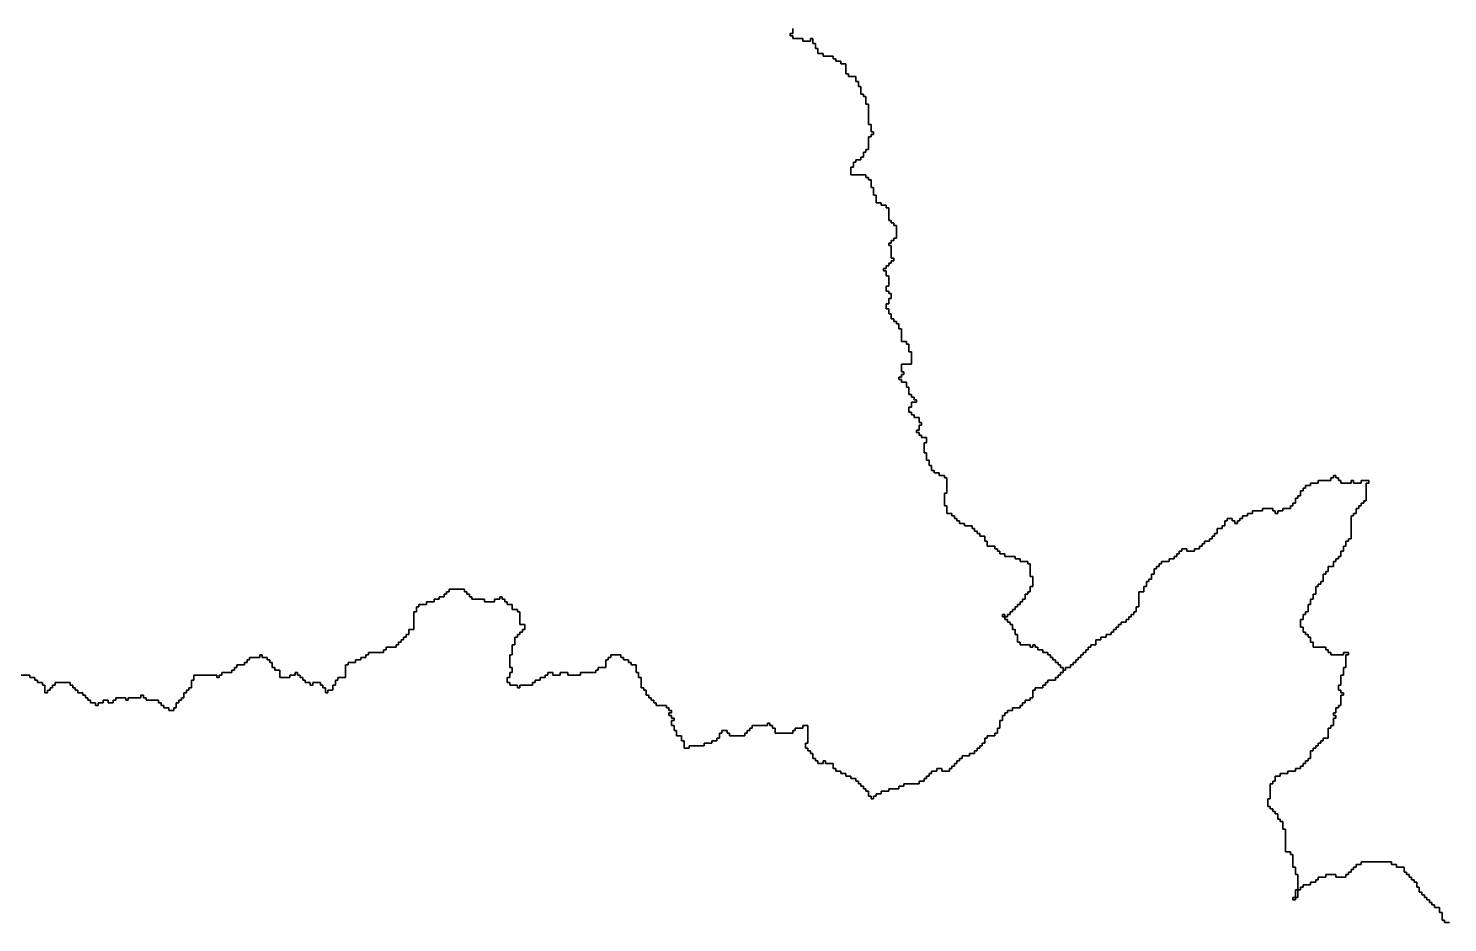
# Model space of a CAD drawing. Header units: inches. Extents: x -98695 to 376223, y 1122520 to 1501782.
# Drawn here: x 32202 to 49531, y 1291314 to 1302233 of the extents above; entities that cross this region are included whole.
import ezdxf

# ---------------------------------------------------------------- set-up
doc = ezdxf.new("R2010")
doc.units = ezdxf.units.IN
doc.header["$MEASUREMENT"] = 0
doc.layers.add('subs1', color=7, linetype='Continuous', true_color=0xc8dcf7)

msp = doc.modelspace()

# ---------------------------------------------------------------- linework, layer by layer
at = {"layer": 'subs1'}
for points in [[(41535, 1302233, 0), (41535, 1302172, 0), (41504, 1302172, 0), (41504, 1302141, 0), (41535, 1302141, 0), (41535, 1302110, 0), (41658, 1302110, 0), (41658, 1302079, 0), (41751, 1302079, 0), (41751, 1302110, 0), (41782, 1302110, 0), (41782, 1302048, 0), (41813, 1302048, 0), (41813, 1301987, 0), (41843, 1301987, 0), (41843, 1301925, 0), (41905, 1301925, 0), (41905, 1301894, 0), (42028, 1301894, 0), (42028, 1301863, 0), (42059, 1301863, 0), (42059, 1301832, 0), (42121, 1301832, 0), (42121, 1301801, 0), (42183, 1301801, 0), (42183, 1301678, 0), (42214, 1301678, 0), (42214, 1301647, 0), (42306, 1301647, 0), (42306, 1301586, 0), (42337, 1301586, 0), (42337, 1301524, 0), (42368, 1301524, 0), (42368, 1301431, 0), (42399, 1301431, 0), (42399, 1301400, 0), (42429, 1301400, 0), (42429, 1301308, 0), (42460, 1301308, 0), (42460, 1301061, 0), (42491, 1301061, 0), (42491, 1300969, 0), (42522, 1300969, 0), (42522, 1300938, 0), (42491, 1300938, 0), (42491, 1300907, 0), (42460, 1300907, 0), (42460, 1300753, 0), (42429, 1300753, 0), (42429, 1300722, 0), (42399, 1300722, 0), (42399, 1300660, 0), (42368, 1300660, 0), (42368, 1300629, 0), (42306, 1300629, 0), (42306, 1300598, 0), (42275, 1300598, 0), (42275, 1300537, 0), (42244, 1300537, 0), (42244, 1300444, 0), (42429, 1300444, 0), (42429, 1300413, 0), (42460, 1300413, 0), (42460, 1300383, 0), (42491, 1300383, 0), (42491, 1300290, 0), (42522, 1300290, 0), (42522, 1300197, 0), (42553, 1300197, 0), (42553, 1300105, 0), (42615, 1300105, 0), (42615, 1300074, 0), (42676, 1300074, 0), (42676, 1300043, 0), (42707, 1300043, 0), (42707, 1299889, 0), (42738, 1299889, 0), (42738, 1299858, 0), (42769, 1299858, 0), (42769, 1299827, 0), (42800, 1299827, 0), (42800, 1299673, 0), (42769, 1299673, 0), (42769, 1299642, 0), (42738, 1299642, 0), (42738, 1299611, 0), (42707, 1299611, 0), (42707, 1299581, 0), (42738, 1299581, 0), (42738, 1299426, 0), (42769, 1299426, 0), (42769, 1299395, 0), (42738, 1299395, 0), (42738, 1299365, 0), (42707, 1299365, 0), (42707, 1299334, 0), (42676, 1299334, 0), (42676, 1299303, 0), (42645, 1299303, 0), (42645, 1299272, 0), (42676, 1299272, 0), (42676, 1299210, 0), (42707, 1299210, 0), (42707, 1299087, 0), (42676, 1299087, 0), (42676, 1299025, 0), (42707, 1299025, 0), (42707, 1298994, 0), (42738, 1298994, 0), (42738, 1298933, 0), (42707, 1298933, 0), (42707, 1298871, 0), (42676, 1298871, 0), (42676, 1298809, 0), (42707, 1298809, 0), (42707, 1298748, 0), (42738, 1298748, 0), (42738, 1298686, 0), (42769, 1298686, 0), (42769, 1298655, 0), (42800, 1298655, 0), (42800, 1298624, 0), (42830, 1298624, 0), (42830, 1298563, 0), (42861, 1298563, 0), (42861, 1298408, 0), (42923, 1298408, 0), (42923, 1298377, 0), (42954, 1298377, 0), (42954, 1298285, 0), (42985, 1298285, 0), (42985, 1298131, 0), (42861, 1298131, 0), (42861, 1298038, 0), (42892, 1298038, 0), (42892, 1298007, 0), (42861, 1298007, 0), (42861, 1297976, 0), (42830, 1297976, 0), (42830, 1297946, 0), (42861, 1297946, 0), (42861, 1297915, 0), (42923, 1297915, 0), (42923, 1297853, 0), (42954, 1297853, 0), (42954, 1297761, 0), (42985, 1297761, 0), (42985, 1297730, 0), (43016, 1297730, 0), (43016, 1297699, 0), (43046, 1297699, 0), (43046, 1297668, 0), (42985, 1297668, 0), (42985, 1297606, 0), (42954, 1297606, 0), (42954, 1297545, 0), (42985, 1297545, 0), (42985, 1297514, 0), (43016, 1297514, 0), (43016, 1297483, 0), (43077, 1297483, 0), (43077, 1297421, 0), (43108, 1297421, 0), (43108, 1297390, 0), (43077, 1297390, 0), (43077, 1297329, 0), (43046, 1297329, 0), (43046, 1297298, 0), (43077, 1297298, 0), (43077, 1297267, 0), (43108, 1297267, 0), (43108, 1297236, 0), (43170, 1297236, 0), (43170, 1297174, 0), (43139, 1297174, 0), (43139, 1297051, 0), (43170, 1297051, 0), (43170, 1296959, 0), (43201, 1296959, 0), (43201, 1296897, 0), (43231, 1296897, 0), (43231, 1296835, 0), (43262, 1296835, 0), (43262, 1296804, 0), (43324, 1296804, 0), (43324, 1296773, 0), (43386, 1296773, 0), (43386, 1296743, 0), (43417, 1296743, 0), (43417, 1296558, 0), (43386, 1296558, 0), (43386, 1296403, 0), (43417, 1296403, 0), (43417, 1296311, 0), (43478, 1296311, 0), (43478, 1296280, 0), (43509, 1296280, 0), (43509, 1296249, 0), (43540, 1296249, 0), (43540, 1296218, 0), (43571, 1296218, 0), (43571, 1296187, 0), (43632, 1296187, 0), (43632, 1296157, 0), (43725, 1296157, 0), (43725, 1296126, 0), (43756, 1296126, 0), (43756, 1296095, 0), (43787, 1296095, 0), (43787, 1296064, 0), (43818, 1296064, 0), (43818, 1296033, 0), (43879, 1296033, 0), (43879, 1295971, 0), (43910, 1295971, 0), (43910, 1295910, 0), (44003, 1295910, 0), (44003, 1295879, 0), (44033, 1295879, 0), (44033, 1295848, 0), (44064, 1295848, 0), (44064, 1295817, 0), (44126, 1295817, 0), (44126, 1295786, 0), (44249, 1295786, 0), (44249, 1295755, 0), (44311, 1295755, 0), (44311, 1295725, 0), (44404, 1295725, 0), (44404, 1295694, 0), (44434, 1295694, 0), (44434, 1295540, 0), (44465, 1295540, 0), (44465, 1295416, 0), (44434, 1295416, 0), (44434, 1295354, 0), (44404, 1295354, 0), (44404, 1295324, 0), (44373, 1295324, 0), (44373, 1295262, 0), (44342, 1295262, 0), (44342, 1295231, 0), (44311, 1295231, 0), (44311, 1295200, 0), (44280, 1295200, 0), (44280, 1295169, 0), (44249, 1295169, 0), (44249, 1295139, 0), (44219, 1295139, 0), (44219, 1295108, 0), (44188, 1295108, 0), (44188, 1295077, 0), (44157, 1295077, 0), (44157, 1295046, 0), (44126, 1295046, 0), (44126, 1295077, 0), (44095, 1295077, 0), (44095, 1295046, 0), (44126, 1295046, 0), (44126, 1295015, 0), (44157, 1295015, 0), (44157, 1294984, 0), (44188, 1294984, 0), (44188, 1294953, 0), (44219, 1294953, 0), (44219, 1294892, 0), (44249, 1294892, 0), (44249, 1294830, 0), (44280, 1294830, 0), (44280, 1294738, 0), (44311, 1294738, 0), (44311, 1294707, 0), (44434, 1294707, 0), (44434, 1294676, 0), (44465, 1294676, 0), (44465, 1294707, 0), (44496, 1294707, 0), (44496, 1294676, 0), (44527, 1294676, 0), (44527, 1294645, 0), (44589, 1294645, 0), (44589, 1294614, 0), (44650, 1294614, 0), (44650, 1294583, 0), (44681, 1294583, 0), (44681, 1294552, 0), (44712, 1294552, 0), (44712, 1294522, 0), (44743, 1294522, 0), (44743, 1294491, 0), (44774, 1294491, 0), (44774, 1294460, 0), (44805, 1294460, 0), (44805, 1294429, 0), (44836, 1294429, 0), (44836, 1294398, 0), (44836, 1294367, 0), (44805, 1294367, 0), (44805, 1294337, 0), (44774, 1294337, 0), (44774, 1294306, 0), (44743, 1294306, 0), (44743, 1294275, 0), (44650, 1294275, 0), (44650, 1294244, 0), (44620, 1294244, 0), (44620, 1294213, 0), (44589, 1294213, 0), (44589, 1294182, 0), (44496, 1294182, 0), (44496, 1294151, 0), (44465, 1294151, 0), (44465, 1294059, 0), (44434, 1294059, 0), (44434, 1294028, 0), (44373, 1294028, 0), (44373, 1293997, 0), (44342, 1293997, 0), (44342, 1293966, 0), (44311, 1293966, 0), (44311, 1293936, 0), (44219, 1293936, 0), (44219, 1293905, 0), (44157, 1293905, 0), (44157, 1293874, 0), (44126, 1293874, 0), (44126, 1293843, 0), (44095, 1293843, 0), (44095, 1293781, 0), (44064, 1293781, 0), (44064, 1293689, 0), (44033, 1293689, 0), (44033, 1293627, 0), (44003, 1293627, 0), (44003, 1293596, 0), (43910, 1293596, 0), (43910, 1293565, 0), (43879, 1293565, 0), (43879, 1293504, 0), (43848, 1293504, 0), (43848, 1293473, 0), (43818, 1293473, 0), (43818, 1293442, 0), (43787, 1293442, 0), (43787, 1293411, 0), (43756, 1293411, 0), (43756, 1293380, 0), (43694, 1293380, 0), (43694, 1293349, 0), (43602, 1293349, 0), (43602, 1293319, 0), (43571, 1293319, 0), (43571, 1293288, 0), (43540, 1293288, 0), (43540, 1293257, 0), (43509, 1293257, 0), (43509, 1293226, 0), (43478, 1293226, 0), (43478, 1293195, 0), (43447, 1293195, 0), (43447, 1293164, 0), (43355, 1293164, 0), (43355, 1293195, 0), (43293, 1293195, 0), (43293, 1293164, 0), (43231, 1293164, 0), (43231, 1293134, 0), (43201, 1293134, 0), (43201, 1293103, 0), (43170, 1293103, 0), (43170, 1293072, 0), (43139, 1293072, 0), (43139, 1293041, 0), (43077, 1293041, 0), (43077, 1293010, 0), (42892, 1293010, 0), (42892, 1292979, 0), (42830, 1292979, 0), (42830, 1292948, 0), (42707, 1292948, 0), (42707, 1292918, 0), (42615, 1292918, 0), (42615, 1292887, 0), (42553, 1292887, 0), (42553, 1292856, 0), (42522, 1292856, 0), (42522, 1292825, 0), (42491, 1292825, 0), (42491, 1292856, 0), (42460, 1292856, 0), (42460, 1292918, 0), (42429, 1292918, 0), (42429, 1292948, 0), (42399, 1292948, 0), (42399, 1292979, 0), (42368, 1292979, 0), (42368, 1293010, 0), (42337, 1293010, 0), (42337, 1293041, 0), (42306, 1293041, 0), (42306, 1293072, 0), (42244, 1293072, 0), (42244, 1293103, 0), (42183, 1293103, 0), (42183, 1293134, 0), (42121, 1293134, 0), (42121, 1293164, 0), (42059, 1293164, 0), (42059, 1293195, 0), (42028, 1293195, 0), (42028, 1293257, 0), (41936, 1293257, 0), (41936, 1293288, 0), (41905, 1293288, 0), (41905, 1293257, 0), (41843, 1293257, 0), (41843, 1293288, 0), (41813, 1293288, 0), (41813, 1293319, 0), (41782, 1293319, 0), (41782, 1293380, 0), (41751, 1293380, 0), (41751, 1293411, 0), (41720, 1293411, 0), (41720, 1293442, 0), (41689, 1293442, 0), (41689, 1293504, 0), (41720, 1293504, 0), (41720, 1293720, 0), (41658, 1293720, 0), (41658, 1293689, 0), (41566, 1293689, 0), (41566, 1293658, 0), (41535, 1293658, 0), (41535, 1293627, 0), (41319, 1293627, 0), (41319, 1293689, 0), (41288, 1293689, 0), (41288, 1293720, 0), (41257, 1293720, 0), (41257, 1293750, 0), (41226, 1293750, 0), (41226, 1293720, 0), (41041, 1293720, 0), (41041, 1293689, 0), (41011, 1293689, 0), (41011, 1293658, 0), (40980, 1293658, 0), (40980, 1293627, 0), (40949, 1293627, 0), (40949, 1293596, 0), (40764, 1293596, 0), (40764, 1293627, 0), (40733, 1293627, 0), (40733, 1293658, 0), (40671, 1293658, 0), (40671, 1293627, 0), (40640, 1293627, 0), (40640, 1293565, 0), (40609, 1293565, 0), (40609, 1293535, 0), (40548, 1293535, 0), (40548, 1293504, 0), (40455, 1293504, 0), (40455, 1293473, 0), (40270, 1293473, 0), (40270, 1293442, 0), (40208, 1293442, 0), (40208, 1293535, 0), (40178, 1293535, 0), (40178, 1293596, 0), (40116, 1293596, 0), (40116, 1293658, 0), (40085, 1293658, 0), (40085, 1293720, 0), (40054, 1293720, 0), (40054, 1293781, 0), (40085, 1293781, 0), (40085, 1293812, 0), (40054, 1293812, 0), (40054, 1293843, 0), (40023, 1293843, 0), (40023, 1293874, 0), (40054, 1293874, 0), (40054, 1293905, 0), (40023, 1293905, 0), (40023, 1293936, 0), (39993, 1293936, 0), (39993, 1293966, 0), (39869, 1293966, 0), (39869, 1293997, 0), (39838, 1293997, 0), (39838, 1294028, 0), (39807, 1294028, 0), (39807, 1294059, 0), (39777, 1294059, 0), (39777, 1294090, 0), (39746, 1294090, 0), (39746, 1294151, 0), (39715, 1294151, 0), (39715, 1294182, 0), (39684, 1294182, 0), (39684, 1294306, 0), (39653, 1294306, 0), (39653, 1294367, 0), (39622, 1294367, 0), (39622, 1294460, 0), (39561, 1294460, 0), (39561, 1294491, 0), (39530, 1294491, 0), (39530, 1294522, 0), (39468, 1294522, 0), (39468, 1294552, 0), (39437, 1294552, 0), (39437, 1294583, 0), (39314, 1294583, 0), (39314, 1294552, 0), (39283, 1294552, 0), (39283, 1294522, 0), (39252, 1294522, 0), (39252, 1294429, 0), (39160, 1294429, 0), (39160, 1294398, 0), (39129, 1294398, 0), (39129, 1294367, 0), (38944, 1294367, 0), (38944, 1294337, 0), (38790, 1294337, 0), (38790, 1294367, 0), (38697, 1294367, 0), (38697, 1294337, 0), (38604, 1294337, 0), (38604, 1294367, 0), (38543, 1294367, 0), (38543, 1294337, 0), (38512, 1294337, 0), (38512, 1294306, 0), (38450, 1294306, 0), (38450, 1294275, 0), (38389, 1294275, 0), (38389, 1294244, 0), (38358, 1294244, 0), (38358, 1294213, 0), (38203, 1294213, 0), (38203, 1294182, 0), (38173, 1294182, 0), (38173, 1294213, 0), (38080, 1294213, 0), (38080, 1294244, 0), (38049, 1294244, 0), (38049, 1294306, 0), (38080, 1294306, 0), (38080, 1294367, 0), (38111, 1294367, 0), (38111, 1294429, 0), (38080, 1294429, 0), (38080, 1294583, 0), (38111, 1294583, 0), (38111, 1294707, 0), (38142, 1294707, 0), (38142, 1294799, 0), (38173, 1294799, 0), (38173, 1294830, 0), (38203, 1294830, 0), (38203, 1294861, 0), (38234, 1294861, 0), (38234, 1294892, 0), (38265, 1294892, 0), (38265, 1294953, 0), (38203, 1294953, 0), (38203, 1295108, 0), (38173, 1295108, 0), (38173, 1295139, 0), (38111, 1295139, 0), (38111, 1295200, 0), (38049, 1295200, 0), (38049, 1295231, 0), (38018, 1295231, 0), (38018, 1295262, 0), (37988, 1295262, 0), (37988, 1295293, 0), (37957, 1295293, 0), (37957, 1295262, 0), (37895, 1295262, 0), (37895, 1295231, 0), (37772, 1295231, 0), (37772, 1295262, 0), (37617, 1295262, 0), (37617, 1295293, 0), (37587, 1295293, 0), (37587, 1295324, 0), (37556, 1295324, 0), (37556, 1295354, 0), (37525, 1295354, 0), (37525, 1295385, 0), (37340, 1295385, 0), (37340, 1295354, 0), (37309, 1295354, 0), (37309, 1295324, 0), (37278, 1295324, 0), (37278, 1295293, 0), (37216, 1295293, 0), (37216, 1295262, 0), (37155, 1295262, 0), (37155, 1295231, 0), (37062, 1295231, 0), (37062, 1295200, 0), (36970, 1295200, 0), (36970, 1295169, 0), (36939, 1295169, 0), (36939, 1295108, 0), (36908, 1295108, 0), (36908, 1294892, 0), (36846, 1294892, 0), (36846, 1294830, 0), (36815, 1294830, 0), (36815, 1294799, 0), (36784, 1294799, 0), (36784, 1294768, 0), (36754, 1294768, 0), (36754, 1294738, 0), (36723, 1294738, 0), (36723, 1294707, 0), (36692, 1294707, 0), (36692, 1294676, 0), (36569, 1294676, 0), (36569, 1294645, 0), (36538, 1294645, 0), (36538, 1294614, 0), (36353, 1294614, 0), (36353, 1294583, 0), (36322, 1294583, 0), (36322, 1294552, 0), (36260, 1294552, 0), (36260, 1294522, 0), (36198, 1294522, 0), (36198, 1294491, 0), (36106, 1294491, 0), (36106, 1294460, 0), (36075, 1294460, 0), (36075, 1294306, 0), (35982, 1294306, 0), (35982, 1294275, 0), (35952, 1294275, 0), (35952, 1294213, 0), (35921, 1294213, 0), (35921, 1294151, 0), (35859, 1294151, 0), (35859, 1294121, 0), (35828, 1294121, 0), (35828, 1294182, 0), (35797, 1294182, 0), (35797, 1294213, 0), (35767, 1294213, 0), (35767, 1294244, 0), (35674, 1294244, 0), (35674, 1294213, 0), (35643, 1294213, 0), (35643, 1294244, 0), (35581, 1294244, 0), (35581, 1294275, 0), (35551, 1294275, 0), (35551, 1294306, 0), (35520, 1294306, 0), (35520, 1294337, 0), (35489, 1294337, 0), (35489, 1294367, 0), (35458, 1294367, 0), (35458, 1294337, 0), (35396, 1294337, 0), (35396, 1294306, 0), (35273, 1294306, 0), (35273, 1294398, 0), (35211, 1294398, 0), (35211, 1294429, 0), (35180, 1294429, 0), (35180, 1294491, 0), (35150, 1294491, 0), (35150, 1294522, 0), (35119, 1294522, 0), (35119, 1294552, 0), (35057, 1294552, 0), (35057, 1294583, 0), (35026, 1294583, 0), (35026, 1294552, 0), (34903, 1294552, 0), (34903, 1294522, 0), (34872, 1294522, 0), (34872, 1294491, 0), (34841, 1294491, 0), (34841, 1294460, 0), (34749, 1294460, 0), (34749, 1294429, 0), (34718, 1294429, 0), (34718, 1294398, 0), (34687, 1294398, 0), (34687, 1294367, 0), (34564, 1294367, 0), (34564, 1294337, 0), (34533, 1294337, 0), (34533, 1294306, 0), (34502, 1294306, 0), (34502, 1294337, 0), (34224, 1294337, 0), (34224, 1294275, 0), (34193, 1294275, 0), (34193, 1294182, 0), (34163, 1294182, 0), (34163, 1294151, 0), (34132, 1294151, 0), (34132, 1294121, 0), (34101, 1294121, 0), (34101, 1294059, 0), (34070, 1294059, 0), (34070, 1294028, 0), (34039, 1294028, 0), (34039, 1293997, 0), (34008, 1293997, 0), (34008, 1293936, 0), (33977, 1293936, 0), (33977, 1293905, 0), (33916, 1293905, 0), (33916, 1293936, 0), (33854, 1293936, 0), (33854, 1293966, 0), (33823, 1293966, 0), (33823, 1293997, 0), (33792, 1293997, 0), (33792, 1294028, 0), (33638, 1294028, 0), (33638, 1294059, 0), (33607, 1294059, 0), (33607, 1294090, 0), (33576, 1294090, 0), (33576, 1294059, 0), (33422, 1294059, 0), (33422, 1294028, 0), (33391, 1294028, 0), (33391, 1294059, 0), (33268, 1294059, 0), (33268, 1294028, 0), (33237, 1294028, 0), (33237, 1293997, 0), (33175, 1293997, 0), (33175, 1294028, 0), (33114, 1294028, 0), (33114, 1293997, 0), (33052, 1293997, 0), (33052, 1293966, 0), (33021, 1293966, 0), (33021, 1293997, 0), (32959, 1293997, 0), (32959, 1294028, 0), (32929, 1294028, 0), (32929, 1294059, 0), (32898, 1294059, 0), (32898, 1294090, 0), (32867, 1294090, 0), (32867, 1294121, 0), (32805, 1294121, 0), (32805, 1294151, 0), (32774, 1294151, 0), (32774, 1294182, 0), (32744, 1294182, 0), (32744, 1294213, 0), (32713, 1294213, 0), (32713, 1294244, 0), (32528, 1294244, 0), (32528, 1294213, 0), (32497, 1294213, 0), (32497, 1294182, 0), (32466, 1294182, 0), (32466, 1294151, 0), (32435, 1294151, 0), (32435, 1294121, 0), (32404, 1294121, 0), (32404, 1294213, 0), (32373, 1294213, 0), (32373, 1294244, 0), (32312, 1294244, 0), (32312, 1294275, 0), (32281, 1294275, 0), (32281, 1294306, 0), (32219, 1294306, 0), (32219, 1294337, 0), (32065, 1294337, 0)], [(49555, 1291314, 0), (49493, 1291314, 0), (49493, 1291344, 0), (49463, 1291344, 0), (49463, 1291437, 0), (49432, 1291437, 0), (49432, 1291499, 0), (49370, 1291499, 0), (49370, 1291529, 0), (49339, 1291529, 0), (49339, 1291560, 0), (49308, 1291560, 0), (49308, 1291591, 0), (49277, 1291591, 0), (49277, 1291622, 0), (49247, 1291622, 0), (49247, 1291653, 0), (49216, 1291653, 0), (49216, 1291684, 0), (49185, 1291684, 0), (49185, 1291745, 0), (49154, 1291745, 0), (49154, 1291807, 0), (49123, 1291807, 0), (49123, 1291838, 0), (49092, 1291838, 0), (49092, 1291869, 0), (49062, 1291869, 0), (49062, 1291900, 0), (49031, 1291900, 0), (49031, 1291930, 0), (49000, 1291930, 0), (49000, 1291992, 0), (48907, 1291992, 0), (48907, 1292023, 0), (48846, 1292023, 0), (48846, 1292054, 0), (48475, 1292054, 0), (48475, 1292023, 0), (48414, 1292023, 0), (48414, 1291992, 0), (48383, 1291992, 0), (48383, 1291961, 0), (48352, 1291961, 0), (48352, 1291930, 0), (48321, 1291930, 0), (48321, 1291900, 0), (48290, 1291900, 0), (48290, 1291869, 0), (48167, 1291869, 0), (48167, 1291900, 0), (48044, 1291900, 0), (48044, 1291869, 0), (47951, 1291869, 0), (47951, 1291838, 0), (47920, 1291838, 0), (47920, 1291807, 0), (47858, 1291807, 0), (47858, 1291776, 0), (47766, 1291776, 0), (47766, 1291745, 0), (47735, 1291745, 0), (47735, 1291715, 0), (47704, 1291715, 0), (47704, 1291900, 0), (47673, 1291900, 0), (47673, 1291992, 0), (47643, 1291992, 0), (47643, 1292146, 0), (47612, 1292146, 0), (47612, 1292177, 0), (47550, 1292177, 0), (47550, 1292455, 0), (47519, 1292455, 0), (47519, 1292547, 0), (47488, 1292547, 0), (47488, 1292578, 0), (47457, 1292578, 0), (47457, 1292640, 0), (47427, 1292640, 0), (47427, 1292671, 0), (47396, 1292671, 0), (47396, 1292702, 0), (47365, 1292702, 0), (47365, 1292733, 0), (47334, 1292733, 0), (47334, 1292825, 0), (47365, 1292825, 0), (47365, 1293010, 0), (47396, 1293010, 0), (47396, 1293041, 0), (47427, 1293041, 0), (47427, 1293103, 0), (47488, 1293103, 0), (47488, 1293134, 0), (47581, 1293134, 0), (47581, 1293164, 0), (47673, 1293164, 0), (47673, 1293195, 0), (47735, 1293195, 0), (47735, 1293226, 0), (47766, 1293226, 0), (47766, 1293257, 0), (47797, 1293257, 0), (47797, 1293288, 0), (47828, 1293288, 0), (47828, 1293319, 0), (47858, 1293319, 0), (47858, 1293411, 0), (47889, 1293411, 0), (47889, 1293442, 0), (47920, 1293442, 0), (47920, 1293473, 0), (47951, 1293473, 0), (47951, 1293504, 0), (47982, 1293504, 0), (47982, 1293535, 0), (48013, 1293535, 0), (48013, 1293565, 0), (48074, 1293565, 0), (48074, 1293689, 0), (48105, 1293689, 0), (48105, 1293720, 0), (48136, 1293720, 0), (48136, 1293812, 0), (48167, 1293812, 0), (48167, 1293843, 0), (48136, 1293843, 0), (48136, 1293874, 0), (48167, 1293874, 0), (48167, 1293936, 0), (48198, 1293936, 0), (48198, 1293966, 0), (48229, 1293966, 0), (48229, 1294090, 0), (48260, 1294090, 0), (48260, 1294121, 0), (48229, 1294121, 0), (48229, 1294151, 0), (48198, 1294151, 0), (48198, 1294213, 0), (48229, 1294213, 0), (48229, 1294337, 0), (48260, 1294337, 0), (48260, 1294429, 0), (48290, 1294429, 0), (48290, 1294583, 0), (48321, 1294583, 0), (48321, 1294614, 0), (48260, 1294614, 0), (48260, 1294583, 0), (48105, 1294583, 0), (48105, 1294614, 0), (48074, 1294614, 0), (48074, 1294645, 0), (48044, 1294645, 0), (48044, 1294676, 0), (47889, 1294676, 0), (47889, 1294738, 0), (47858, 1294738, 0), (47858, 1294799, 0), (47828, 1294799, 0), (47828, 1294830, 0), (47797, 1294830, 0), (47797, 1294861, 0), (47766, 1294861, 0), (47766, 1294923, 0), (47735, 1294923, 0), (47735, 1295015, 0), (47766, 1295015, 0), (47766, 1295077, 0), (47797, 1295077, 0), (47797, 1295108, 0), (47828, 1295108, 0), (47828, 1295200, 0), (47858, 1295200, 0), (47858, 1295262, 0), (47889, 1295262, 0), (47889, 1295324, 0), (47920, 1295324, 0), (47920, 1295416, 0), (47951, 1295416, 0), (47951, 1295447, 0), (47982, 1295447, 0), (47982, 1295478, 0), (48013, 1295478, 0), (48013, 1295570, 0), (48044, 1295570, 0), (48044, 1295601, 0), (48074, 1295601, 0), (48074, 1295663, 0), (48136, 1295663, 0), (48136, 1295725, 0), (48167, 1295725, 0), (48167, 1295755, 0), (48198, 1295755, 0), (48198, 1295786, 0), (48229, 1295786, 0), (48229, 1295848, 0), (48260, 1295848, 0), (48260, 1295910, 0), (48290, 1295910, 0), (48290, 1295971, 0), (48321, 1295971, 0), (48321, 1296002, 0), (48352, 1296002, 0), (48352, 1296280, 0), (48383, 1296280, 0), (48383, 1296311, 0), (48414, 1296311, 0), (48414, 1296372, 0), (48445, 1296372, 0), (48445, 1296403, 0), (48475, 1296403, 0), (48475, 1296434, 0), (48506, 1296434, 0), (48506, 1296465, 0), (48537, 1296465, 0), (48537, 1296681, 0), (48568, 1296681, 0), (48568, 1296712, 0), (48475, 1296712, 0), (48475, 1296681, 0), (48383, 1296681, 0), (48383, 1296712, 0), (48352, 1296712, 0), (48352, 1296681, 0), (48229, 1296681, 0), (48229, 1296712, 0), (48198, 1296712, 0), (48198, 1296743, 0), (48167, 1296743, 0), (48167, 1296773, 0), (48136, 1296773, 0), (48136, 1296743, 0), (48105, 1296743, 0), (48105, 1296712, 0), (47951, 1296712, 0), (47951, 1296681, 0), (47858, 1296681, 0), (47858, 1296650, 0), (47797, 1296650, 0), (47797, 1296619, 0), (47766, 1296619, 0), (47766, 1296588, 0), (47735, 1296588, 0), (47735, 1296527, 0), (47704, 1296527, 0), (47704, 1296496, 0), (47673, 1296496, 0), (47673, 1296434, 0), (47643, 1296434, 0), (47643, 1296403, 0), (47612, 1296403, 0), (47612, 1296372, 0), (47519, 1296372, 0), (47519, 1296342, 0), (47457, 1296342, 0), (47457, 1296311, 0), (47427, 1296311, 0), (47427, 1296342, 0), (47396, 1296342, 0), (47396, 1296372, 0), (47272, 1296372, 0), (47272, 1296342, 0), (47149, 1296342, 0), (47149, 1296311, 0), (47087, 1296311, 0), (47087, 1296280, 0), (47026, 1296280, 0), (47026, 1296249, 0), (46995, 1296249, 0), (46995, 1296218, 0), (46964, 1296218, 0), (46964, 1296187, 0), (46933, 1296187, 0), (46933, 1296218, 0), (46902, 1296218, 0), (46902, 1296249, 0), (46841, 1296249, 0), (46841, 1296218, 0), (46810, 1296218, 0), (46810, 1296157, 0), (46779, 1296157, 0), (46779, 1296126, 0), (46717, 1296126, 0), (46717, 1296064, 0), (46686, 1296064, 0), (46686, 1296033, 0), (46655, 1296033, 0), (46655, 1296002, 0), (46625, 1296002, 0), (46625, 1295971, 0), (46563, 1295971, 0), (46563, 1295941, 0), (46532, 1295941, 0), (46532, 1295910, 0), (46501, 1295910, 0), (46501, 1295879, 0), (46440, 1295879, 0), (46440, 1295848, 0), (46347, 1295848, 0), (46347, 1295879, 0), (46285, 1295879, 0), (46285, 1295848, 0), (46254, 1295848, 0), (46254, 1295817, 0), (46224, 1295817, 0), (46224, 1295786, 0), (46193, 1295786, 0), (46193, 1295755, 0), (46131, 1295755, 0), (46131, 1295725, 0), (46039, 1295725, 0), (46039, 1295694, 0), (46008, 1295694, 0), (46008, 1295663, 0), (45977, 1295663, 0), (45977, 1295632, 0), (45946, 1295632, 0), (45946, 1295570, 0), (45915, 1295570, 0), (45915, 1295509, 0), (45884, 1295509, 0), (45884, 1295478, 0), (45853, 1295478, 0), (45853, 1295416, 0), (45823, 1295416, 0), (45823, 1295354, 0), (45761, 1295354, 0), (45761, 1295169, 0), (45730, 1295169, 0), (45730, 1295108, 0), (45699, 1295108, 0), (45699, 1295077, 0), (45668, 1295077, 0), (45668, 1295046, 0), (45638, 1295046, 0), (45638, 1295015, 0), (45607, 1295015, 0), (45607, 1294984, 0), (45545, 1294984, 0), (45545, 1294953, 0), (45514, 1294953, 0), (45514, 1294923, 0), (45483, 1294923, 0), (45483, 1294892, 0), (45452, 1294892, 0), (45452, 1294861, 0), (45422, 1294861, 0), (45422, 1294830, 0), (45360, 1294830, 0), (45360, 1294799, 0), (45298, 1294799, 0), (45298, 1294768, 0), (45237, 1294768, 0), (45237, 1294707, 0), (45175, 1294707, 0), (45175, 1294676, 0), (45144, 1294676, 0), (45144, 1294645, 0), (45113, 1294645, 0), (45113, 1294614, 0), (45082, 1294614, 0), (45082, 1294583, 0), (45051, 1294583, 0), (45051, 1294552, 0), (45021, 1294552, 0), (45021, 1294522, 0), (44990, 1294522, 0), (44990, 1294491, 0), (44959, 1294491, 0), (44959, 1294460, 0), (44928, 1294460, 0), (44928, 1294429, 0), (44866, 1294429, 0), (44866, 1294398, 0), (44836, 1294398, 0), (44836, 1294429, 0), (44805, 1294429, 0), (44805, 1294460, 0), (44774, 1294460, 0), (44774, 1294491, 0), (44743, 1294491, 0), (44743, 1294522, 0), (44712, 1294522, 0), (44712, 1294552, 0), (44681, 1294552, 0), (44681, 1294583, 0), (44650, 1294583, 0), (44650, 1294614, 0), (44589, 1294614, 0), (44589, 1294645, 0), (44527, 1294645, 0), (44527, 1294676, 0), (44496, 1294676, 0), (44496, 1294707, 0), (44465, 1294707, 0), (44465, 1294676, 0), (44434, 1294676, 0), (44434, 1294707, 0), (44311, 1294707, 0), (44311, 1294738, 0), (44280, 1294738, 0), (44280, 1294830, 0), (44249, 1294830, 0), (44249, 1294892, 0), (44219, 1294892, 0), (44219, 1294953, 0), (44188, 1294953, 0), (44188, 1294984, 0), (44157, 1294984, 0), (44157, 1295015, 0), (44126, 1295015, 0), (44126, 1295046, 0), (44157, 1295046, 0), (44157, 1295077, 0), (44188, 1295077, 0), (44188, 1295108, 0), (44219, 1295108, 0), (44219, 1295139, 0), (44249, 1295139, 0), (44249, 1295169, 0), (44280, 1295169, 0), (44280, 1295200, 0), (44311, 1295200, 0), (44311, 1295231, 0), (44342, 1295231, 0), (44342, 1295262, 0), (44373, 1295262, 0), (44373, 1295324, 0), (44404, 1295324, 0), (44404, 1295354, 0), (44434, 1295354, 0), (44434, 1295416, 0), (44465, 1295416, 0), (44465, 1295540, 0), (44434, 1295540, 0), (44434, 1295694, 0), (44404, 1295694, 0), (44404, 1295725, 0), (44311, 1295725, 0), (44311, 1295755, 0), (44249, 1295755, 0), (44249, 1295786, 0), (44126, 1295786, 0), (44126, 1295817, 0), (44064, 1295817, 0), (44064, 1295848, 0), (44033, 1295848, 0), (44033, 1295879, 0), (44003, 1295879, 0), (44003, 1295910, 0), (43910, 1295910, 0), (43910, 1295971, 0), (43879, 1295971, 0), (43879, 1296033, 0), (43818, 1296033, 0), (43818, 1296064, 0), (43787, 1296064, 0), (43787, 1296095, 0), (43756, 1296095, 0), (43756, 1296126, 0), (43725, 1296126, 0), (43725, 1296157, 0), (43632, 1296157, 0), (43632, 1296187, 0), (43571, 1296187, 0), (43571, 1296218, 0), (43540, 1296218, 0), (43540, 1296249, 0), (43509, 1296249, 0), (43509, 1296280, 0), (43478, 1296280, 0), (43478, 1296311, 0), (43417, 1296311, 0), (43417, 1296403, 0), (43386, 1296403, 0), (43386, 1296558, 0), (43417, 1296558, 0), (43417, 1296743, 0), (43386, 1296743, 0), (43386, 1296773, 0), (43324, 1296773, 0), (43324, 1296804, 0), (43262, 1296804, 0), (43262, 1296835, 0), (43231, 1296835, 0), (43231, 1296897, 0), (43201, 1296897, 0), (43201, 1296959, 0), (43170, 1296959, 0), (43170, 1297051, 0), (43139, 1297051, 0), (43139, 1297174, 0), (43170, 1297174, 0), (43170, 1297236, 0), (43108, 1297236, 0), (43108, 1297267, 0), (43077, 1297267, 0), (43077, 1297298, 0), (43046, 1297298, 0), (43046, 1297329, 0), (43077, 1297329, 0), (43077, 1297390, 0), (43108, 1297390, 0), (43108, 1297421, 0), (43077, 1297421, 0), (43077, 1297483, 0), (43016, 1297483, 0), (43016, 1297514, 0), (42985, 1297514, 0), (42985, 1297545, 0), (42954, 1297545, 0), (42954, 1297606, 0), (42985, 1297606, 0), (42985, 1297668, 0), (43046, 1297668, 0), (43046, 1297699, 0), (43016, 1297699, 0), (43016, 1297730, 0), (42985, 1297730, 0), (42985, 1297761, 0), (42954, 1297761, 0), (42954, 1297853, 0), (42923, 1297853, 0), (42923, 1297915, 0), (42861, 1297915, 0), (42861, 1297946, 0), (42830, 1297946, 0), (42830, 1297976, 0), (42861, 1297976, 0), (42861, 1298007, 0), (42892, 1298007, 0), (42892, 1298038, 0), (42861, 1298038, 0), (42861, 1298131, 0), (42985, 1298131, 0), (42985, 1298285, 0), (42954, 1298285, 0), (42954, 1298377, 0), (42923, 1298377, 0), (42923, 1298408, 0), (42861, 1298408, 0), (42861, 1298563, 0), (42830, 1298563, 0), (42830, 1298624, 0), (42800, 1298624, 0), (42800, 1298655, 0), (42769, 1298655, 0), (42769, 1298686, 0), (42738, 1298686, 0), (42738, 1298748, 0), (42707, 1298748, 0), (42707, 1298809, 0), (42676, 1298809, 0), (42676, 1298871, 0), (42707, 1298871, 0), (42707, 1298933, 0), (42738, 1298933, 0), (42738, 1298994, 0), (42707, 1298994, 0), (42707, 1299025, 0), (42676, 1299025, 0), (42676, 1299087, 0), (42707, 1299087, 0), (42707, 1299210, 0), (42676, 1299210, 0), (42676, 1299272, 0), (42645, 1299272, 0), (42645, 1299303, 0), (42676, 1299303, 0), (42676, 1299334, 0), (42707, 1299334, 0), (42707, 1299365, 0), (42738, 1299365, 0), (42738, 1299395, 0), (42769, 1299395, 0), (42769, 1299426, 0), (42738, 1299426, 0), (42738, 1299581, 0), (42707, 1299581, 0), (42707, 1299611, 0), (42738, 1299611, 0), (42738, 1299642, 0), (42769, 1299642, 0), (42769, 1299673, 0), (42800, 1299673, 0), (42800, 1299827, 0), (42769, 1299827, 0), (42769, 1299858, 0), (42738, 1299858, 0), (42738, 1299889, 0), (42707, 1299889, 0), (42707, 1300043, 0), (42676, 1300043, 0), (42676, 1300074, 0), (42615, 1300074, 0), (42615, 1300105, 0), (42553, 1300105, 0), (42553, 1300197, 0), (42522, 1300197, 0), (42522, 1300290, 0), (42491, 1300290, 0), (42491, 1300383, 0), (42460, 1300383, 0), (42460, 1300413, 0), (42429, 1300413, 0), (42429, 1300444, 0), (42244, 1300444, 0), (42244, 1300537, 0), (42275, 1300537, 0), (42275, 1300598, 0), (42306, 1300598, 0), (42306, 1300629, 0), (42368, 1300629, 0), (42368, 1300660, 0), (42399, 1300660, 0), (42399, 1300722, 0), (42429, 1300722, 0), (42429, 1300753, 0), (42460, 1300753, 0), (42460, 1300907, 0), (42491, 1300907, 0), (42491, 1300938, 0), (42522, 1300938, 0), (42522, 1300969, 0), (42491, 1300969, 0), (42491, 1301061, 0), (42460, 1301061, 0), (42460, 1301308, 0), (42429, 1301308, 0), (42429, 1301400, 0), (42399, 1301400, 0), (42399, 1301431, 0), (42368, 1301431, 0), (42368, 1301524, 0), (42337, 1301524, 0), (42337, 1301586, 0), (42306, 1301586, 0), (42306, 1301647, 0), (42214, 1301647, 0), (42214, 1301678, 0), (42183, 1301678, 0), (42183, 1301801, 0), (42121, 1301801, 0), (42121, 1301832, 0), (42059, 1301832, 0), (42059, 1301863, 0), (42028, 1301863, 0), (42028, 1301894, 0), (41905, 1301894, 0), (41905, 1301925, 0), (41843, 1301925, 0), (41843, 1301987, 0), (41813, 1301987, 0), (41813, 1302048, 0), (41782, 1302048, 0), (41782, 1302110, 0), (41751, 1302110, 0), (41751, 1302079, 0), (41658, 1302079, 0), (41658, 1302110, 0), (41535, 1302110, 0), (41535, 1302141, 0), (41504, 1302141, 0), (41504, 1302172, 0), (41535, 1302172, 0), (41535, 1302233, 0)], [(32065, 1294337, 0), (32219, 1294337, 0), (32219, 1294306, 0), (32281, 1294306, 0), (32281, 1294275, 0), (32312, 1294275, 0), (32312, 1294244, 0), (32373, 1294244, 0), (32373, 1294213, 0), (32404, 1294213, 0), (32404, 1294121, 0), (32435, 1294121, 0), (32435, 1294151, 0), (32466, 1294151, 0), (32466, 1294182, 0), (32497, 1294182, 0), (32497, 1294213, 0), (32528, 1294213, 0), (32528, 1294244, 0), (32713, 1294244, 0), (32713, 1294213, 0), (32744, 1294213, 0), (32744, 1294182, 0), (32774, 1294182, 0), (32774, 1294151, 0), (32805, 1294151, 0), (32805, 1294121, 0), (32867, 1294121, 0), (32867, 1294090, 0), (32898, 1294090, 0), (32898, 1294059, 0), (32929, 1294059, 0), (32929, 1294028, 0), (32959, 1294028, 0), (32959, 1293997, 0), (33021, 1293997, 0), (33021, 1293966, 0), (33052, 1293966, 0), (33052, 1293997, 0), (33114, 1293997, 0), (33114, 1294028, 0), (33175, 1294028, 0), (33175, 1293997, 0), (33237, 1293997, 0), (33237, 1294028, 0), (33268, 1294028, 0), (33268, 1294059, 0), (33391, 1294059, 0), (33391, 1294028, 0), (33422, 1294028, 0), (33422, 1294059, 0), (33576, 1294059, 0), (33576, 1294090, 0), (33607, 1294090, 0), (33607, 1294059, 0), (33638, 1294059, 0), (33638, 1294028, 0), (33792, 1294028, 0), (33792, 1293997, 0), (33823, 1293997, 0), (33823, 1293966, 0), (33854, 1293966, 0), (33854, 1293936, 0), (33916, 1293936, 0), (33916, 1293905, 0), (33977, 1293905, 0), (33977, 1293936, 0), (34008, 1293936, 0), (34008, 1293997, 0), (34039, 1293997, 0), (34039, 1294028, 0), (34070, 1294028, 0), (34070, 1294059, 0), (34101, 1294059, 0), (34101, 1294121, 0), (34132, 1294121, 0), (34132, 1294151, 0), (34163, 1294151, 0), (34163, 1294182, 0), (34193, 1294182, 0), (34193, 1294275, 0), (34224, 1294275, 0), (34224, 1294337, 0), (34502, 1294337, 0), (34502, 1294306, 0), (34533, 1294306, 0), (34533, 1294337, 0), (34564, 1294337, 0), (34564, 1294367, 0), (34687, 1294367, 0), (34687, 1294398, 0), (34718, 1294398, 0), (34718, 1294429, 0), (34749, 1294429, 0), (34749, 1294460, 0), (34841, 1294460, 0), (34841, 1294491, 0), (34872, 1294491, 0), (34872, 1294522, 0), (34903, 1294522, 0), (34903, 1294552, 0), (35026, 1294552, 0), (35026, 1294583, 0), (35057, 1294583, 0), (35057, 1294552, 0), (35119, 1294552, 0), (35119, 1294522, 0), (35150, 1294522, 0), (35150, 1294491, 0), (35180, 1294491, 0), (35180, 1294429, 0), (35211, 1294429, 0), (35211, 1294398, 0), (35273, 1294398, 0), (35273, 1294306, 0), (35396, 1294306, 0), (35396, 1294337, 0), (35458, 1294337, 0), (35458, 1294367, 0), (35489, 1294367, 0), (35489, 1294337, 0), (35520, 1294337, 0), (35520, 1294306, 0), (35551, 1294306, 0), (35551, 1294275, 0), (35581, 1294275, 0), (35581, 1294244, 0), (35643, 1294244, 0), (35643, 1294213, 0), (35674, 1294213, 0), (35674, 1294244, 0), (35767, 1294244, 0), (35767, 1294213, 0), (35797, 1294213, 0), (35797, 1294182, 0), (35828, 1294182, 0), (35828, 1294121, 0), (35859, 1294121, 0), (35859, 1294151, 0), (35921, 1294151, 0), (35921, 1294213, 0), (35952, 1294213, 0), (35952, 1294275, 0), (35982, 1294275, 0), (35982, 1294306, 0), (36075, 1294306, 0), (36075, 1294460, 0), (36106, 1294460, 0), (36106, 1294491, 0), (36198, 1294491, 0), (36198, 1294522, 0), (36260, 1294522, 0), (36260, 1294552, 0), (36322, 1294552, 0), (36322, 1294583, 0), (36353, 1294583, 0), (36353, 1294614, 0), (36538, 1294614, 0), (36538, 1294645, 0), (36569, 1294645, 0), (36569, 1294676, 0), (36692, 1294676, 0), (36692, 1294707, 0), (36723, 1294707, 0), (36723, 1294738, 0), (36754, 1294738, 0), (36754, 1294768, 0), (36784, 1294768, 0), (36784, 1294799, 0), (36815, 1294799, 0), (36815, 1294830, 0), (36846, 1294830, 0), (36846, 1294892, 0), (36908, 1294892, 0), (36908, 1295108, 0), (36939, 1295108, 0), (36939, 1295169, 0), (36970, 1295169, 0), (36970, 1295200, 0), (37062, 1295200, 0), (37062, 1295231, 0), (37155, 1295231, 0), (37155, 1295262, 0), (37216, 1295262, 0), (37216, 1295293, 0), (37278, 1295293, 0), (37278, 1295324, 0), (37309, 1295324, 0), (37309, 1295354, 0), (37340, 1295354, 0), (37340, 1295385, 0), (37525, 1295385, 0), (37525, 1295354, 0), (37556, 1295354, 0), (37556, 1295324, 0), (37587, 1295324, 0), (37587, 1295293, 0), (37617, 1295293, 0), (37617, 1295262, 0), (37772, 1295262, 0), (37772, 1295231, 0), (37895, 1295231, 0), (37895, 1295262, 0), (37957, 1295262, 0), (37957, 1295293, 0), (37988, 1295293, 0), (37988, 1295262, 0), (38018, 1295262, 0), (38018, 1295231, 0), (38049, 1295231, 0), (38049, 1295200, 0), (38111, 1295200, 0), (38111, 1295139, 0), (38173, 1295139, 0), (38173, 1295108, 0), (38203, 1295108, 0), (38203, 1294953, 0), (38265, 1294953, 0), (38265, 1294892, 0), (38234, 1294892, 0), (38234, 1294861, 0), (38203, 1294861, 0), (38203, 1294830, 0), (38173, 1294830, 0), (38173, 1294799, 0), (38142, 1294799, 0), (38142, 1294707, 0), (38111, 1294707, 0), (38111, 1294583, 0), (38080, 1294583, 0), (38080, 1294429, 0), (38111, 1294429, 0), (38111, 1294367, 0), (38080, 1294367, 0), (38080, 1294306, 0), (38049, 1294306, 0), (38049, 1294244, 0), (38080, 1294244, 0), (38080, 1294213, 0), (38173, 1294213, 0), (38173, 1294182, 0), (38203, 1294182, 0), (38203, 1294213, 0), (38358, 1294213, 0), (38358, 1294244, 0), (38389, 1294244, 0), (38389, 1294275, 0), (38450, 1294275, 0), (38450, 1294306, 0), (38512, 1294306, 0), (38512, 1294337, 0), (38543, 1294337, 0), (38543, 1294367, 0), (38604, 1294367, 0), (38604, 1294337, 0), (38697, 1294337, 0), (38697, 1294367, 0), (38790, 1294367, 0), (38790, 1294337, 0), (38944, 1294337, 0), (38944, 1294367, 0), (39129, 1294367, 0), (39129, 1294398, 0), (39160, 1294398, 0), (39160, 1294429, 0), (39252, 1294429, 0), (39252, 1294522, 0), (39283, 1294522, 0), (39283, 1294552, 0), (39314, 1294552, 0), (39314, 1294583, 0), (39437, 1294583, 0), (39437, 1294552, 0), (39468, 1294552, 0), (39468, 1294522, 0), (39530, 1294522, 0), (39530, 1294491, 0), (39561, 1294491, 0), (39561, 1294460, 0), (39622, 1294460, 0), (39622, 1294367, 0), (39653, 1294367, 0), (39653, 1294306, 0), (39684, 1294306, 0), (39684, 1294182, 0), (39715, 1294182, 0), (39715, 1294151, 0), (39746, 1294151, 0), (39746, 1294090, 0), (39777, 1294090, 0), (39777, 1294059, 0), (39807, 1294059, 0), (39807, 1294028, 0), (39838, 1294028, 0), (39838, 1293997, 0), (39869, 1293997, 0), (39869, 1293966, 0), (39993, 1293966, 0), (39993, 1293936, 0), (40023, 1293936, 0), (40023, 1293905, 0), (40054, 1293905, 0), (40054, 1293874, 0), (40023, 1293874, 0), (40023, 1293843, 0), (40054, 1293843, 0), (40054, 1293812, 0), (40085, 1293812, 0), (40085, 1293781, 0), (40054, 1293781, 0), (40054, 1293720, 0), (40085, 1293720, 0), (40085, 1293658, 0), (40116, 1293658, 0), (40116, 1293596, 0), (40178, 1293596, 0), (40178, 1293535, 0), (40208, 1293535, 0), (40208, 1293442, 0), (40270, 1293442, 0), (40270, 1293473, 0), (40455, 1293473, 0), (40455, 1293504, 0), (40548, 1293504, 0), (40548, 1293535, 0), (40609, 1293535, 0), (40609, 1293565, 0), (40640, 1293565, 0), (40640, 1293627, 0), (40671, 1293627, 0), (40671, 1293658, 0), (40733, 1293658, 0), (40733, 1293627, 0), (40764, 1293627, 0), (40764, 1293596, 0), (40949, 1293596, 0), (40949, 1293627, 0), (40980, 1293627, 0), (40980, 1293658, 0), (41011, 1293658, 0), (41011, 1293689, 0), (41041, 1293689, 0), (41041, 1293720, 0), (41226, 1293720, 0), (41226, 1293750, 0), (41257, 1293750, 0), (41257, 1293720, 0), (41288, 1293720, 0), (41288, 1293689, 0), (41319, 1293689, 0), (41319, 1293627, 0), (41535, 1293627, 0), (41535, 1293658, 0), (41566, 1293658, 0), (41566, 1293689, 0), (41658, 1293689, 0), (41658, 1293720, 0), (41720, 1293720, 0), (41720, 1293504, 0), (41689, 1293504, 0), (41689, 1293442, 0), (41720, 1293442, 0), (41720, 1293411, 0), (41751, 1293411, 0), (41751, 1293380, 0), (41782, 1293380, 0), (41782, 1293319, 0), (41813, 1293319, 0), (41813, 1293288, 0), (41843, 1293288, 0), (41843, 1293257, 0), (41905, 1293257, 0), (41905, 1293288, 0), (41936, 1293288, 0), (41936, 1293257, 0), (42028, 1293257, 0), (42028, 1293195, 0), (42059, 1293195, 0), (42059, 1293164, 0), (42121, 1293164, 0), (42121, 1293134, 0), (42183, 1293134, 0), (42183, 1293103, 0), (42244, 1293103, 0), (42244, 1293072, 0), (42306, 1293072, 0), (42306, 1293041, 0), (42337, 1293041, 0), (42337, 1293010, 0), (42368, 1293010, 0), (42368, 1292979, 0), (42399, 1292979, 0), (42399, 1292948, 0), (42429, 1292948, 0), (42429, 1292918, 0), (42460, 1292918, 0), (42460, 1292856, 0), (42491, 1292856, 0), (42491, 1292825, 0), (42522, 1292825, 0), (42522, 1292856, 0), (42553, 1292856, 0), (42553, 1292887, 0), (42615, 1292887, 0), (42615, 1292918, 0), (42707, 1292918, 0), (42707, 1292948, 0), (42830, 1292948, 0), (42830, 1292979, 0), (42892, 1292979, 0), (42892, 1293010, 0), (43077, 1293010, 0), (43077, 1293041, 0), (43139, 1293041, 0), (43139, 1293072, 0), (43170, 1293072, 0), (43170, 1293103, 0), (43201, 1293103, 0), (43201, 1293134, 0), (43231, 1293134, 0), (43231, 1293164, 0), (43293, 1293164, 0), (43293, 1293195, 0), (43355, 1293195, 0), (43355, 1293164, 0), (43447, 1293164, 0), (43447, 1293195, 0), (43478, 1293195, 0), (43478, 1293226, 0), (43509, 1293226, 0), (43509, 1293257, 0), (43540, 1293257, 0), (43540, 1293288, 0), (43571, 1293288, 0), (43571, 1293319, 0), (43602, 1293319, 0), (43602, 1293349, 0), (43694, 1293349, 0), (43694, 1293380, 0), (43756, 1293380, 0), (43756, 1293411, 0), (43787, 1293411, 0), (43787, 1293442, 0), (43818, 1293442, 0), (43818, 1293473, 0), (43848, 1293473, 0), (43848, 1293504, 0), (43879, 1293504, 0), (43879, 1293565, 0), (43910, 1293565, 0), (43910, 1293596, 0), (44003, 1293596, 0), (44003, 1293627, 0), (44033, 1293627, 0), (44033, 1293689, 0), (44064, 1293689, 0), (44064, 1293781, 0), (44095, 1293781, 0), (44095, 1293843, 0), (44126, 1293843, 0), (44126, 1293874, 0), (44157, 1293874, 0), (44157, 1293905, 0), (44219, 1293905, 0), (44219, 1293936, 0), (44311, 1293936, 0), (44311, 1293966, 0), (44342, 1293966, 0), (44342, 1293997, 0), (44373, 1293997, 0), (44373, 1294028, 0), (44434, 1294028, 0), (44434, 1294059, 0), (44465, 1294059, 0), (44465, 1294151, 0), (44496, 1294151, 0), (44496, 1294182, 0), (44589, 1294182, 0), (44589, 1294213, 0), (44620, 1294213, 0), (44620, 1294244, 0), (44650, 1294244, 0), (44650, 1294275, 0), (44743, 1294275, 0), (44743, 1294306, 0), (44774, 1294306, 0), (44774, 1294337, 0), (44805, 1294337, 0), (44805, 1294367, 0), (44836, 1294367, 0), (44836, 1294398, 0), (44866, 1294398, 0), (44866, 1294429, 0), (44928, 1294429, 0), (44928, 1294460, 0), (44959, 1294460, 0), (44959, 1294491, 0), (44990, 1294491, 0), (44990, 1294522, 0), (45021, 1294522, 0), (45021, 1294552, 0), (45051, 1294552, 0), (45051, 1294583, 0), (45082, 1294583, 0), (45082, 1294614, 0), (45113, 1294614, 0), (45113, 1294645, 0), (45144, 1294645, 0), (45144, 1294676, 0), (45175, 1294676, 0), (45175, 1294707, 0), (45237, 1294707, 0), (45237, 1294768, 0), (45298, 1294768, 0), (45298, 1294799, 0), (45360, 1294799, 0), (45360, 1294830, 0), (45422, 1294830, 0), (45422, 1294861, 0), (45452, 1294861, 0), (45452, 1294892, 0), (45483, 1294892, 0), (45483, 1294923, 0), (45514, 1294923, 0), (45514, 1294953, 0), (45545, 1294953, 0), (45545, 1294984, 0), (45607, 1294984, 0), (45607, 1295015, 0), (45638, 1295015, 0), (45638, 1295046, 0), (45668, 1295046, 0), (45668, 1295077, 0), (45699, 1295077, 0), (45699, 1295108, 0), (45730, 1295108, 0), (45730, 1295169, 0), (45761, 1295169, 0), (45761, 1295354, 0), (45823, 1295354, 0), (45823, 1295416, 0), (45853, 1295416, 0), (45853, 1295478, 0), (45884, 1295478, 0), (45884, 1295509, 0), (45915, 1295509, 0), (45915, 1295570, 0), (45946, 1295570, 0), (45946, 1295632, 0), (45977, 1295632, 0), (45977, 1295663, 0), (46008, 1295663, 0), (46008, 1295694, 0), (46039, 1295694, 0), (46039, 1295725, 0), (46131, 1295725, 0), (46131, 1295755, 0), (46193, 1295755, 0), (46193, 1295786, 0), (46224, 1295786, 0), (46224, 1295817, 0), (46254, 1295817, 0), (46254, 1295848, 0), (46285, 1295848, 0), (46285, 1295879, 0), (46347, 1295879, 0), (46347, 1295848, 0), (46440, 1295848, 0), (46440, 1295879, 0), (46501, 1295879, 0), (46501, 1295910, 0), (46532, 1295910, 0), (46532, 1295941, 0), (46563, 1295941, 0), (46563, 1295971, 0), (46625, 1295971, 0), (46625, 1296002, 0), (46655, 1296002, 0), (46655, 1296033, 0), (46686, 1296033, 0), (46686, 1296064, 0), (46717, 1296064, 0), (46717, 1296126, 0), (46779, 1296126, 0), (46779, 1296157, 0), (46810, 1296157, 0), (46810, 1296218, 0), (46841, 1296218, 0), (46841, 1296249, 0), (46902, 1296249, 0), (46902, 1296218, 0), (46933, 1296218, 0), (46933, 1296187, 0), (46964, 1296187, 0), (46964, 1296218, 0), (46995, 1296218, 0), (46995, 1296249, 0), (47026, 1296249, 0), (47026, 1296280, 0), (47087, 1296280, 0), (47087, 1296311, 0), (47149, 1296311, 0), (47149, 1296342, 0), (47272, 1296342, 0), (47272, 1296372, 0), (47396, 1296372, 0), (47396, 1296342, 0), (47427, 1296342, 0), (47427, 1296311, 0), (47457, 1296311, 0), (47457, 1296342, 0), (47519, 1296342, 0), (47519, 1296372, 0), (47612, 1296372, 0), (47612, 1296403, 0), (47643, 1296403, 0), (47643, 1296434, 0), (47673, 1296434, 0), (47673, 1296496, 0), (47704, 1296496, 0), (47704, 1296527, 0), (47735, 1296527, 0), (47735, 1296588, 0), (47766, 1296588, 0), (47766, 1296619, 0), (47797, 1296619, 0), (47797, 1296650, 0), (47858, 1296650, 0), (47858, 1296681, 0), (47951, 1296681, 0), (47951, 1296712, 0), (48105, 1296712, 0), (48105, 1296743, 0), (48136, 1296743, 0), (48136, 1296773, 0), (48167, 1296773, 0), (48167, 1296743, 0), (48198, 1296743, 0), (48198, 1296712, 0), (48229, 1296712, 0), (48229, 1296681, 0), (48352, 1296681, 0), (48352, 1296712, 0), (48383, 1296712, 0), (48383, 1296681, 0), (48475, 1296681, 0), (48475, 1296712, 0), (48568, 1296712, 0), (48568, 1296681, 0), (48537, 1296681, 0), (48537, 1296465, 0), (48506, 1296465, 0), (48506, 1296434, 0), (48475, 1296434, 0), (48475, 1296403, 0), (48445, 1296403, 0), (48445, 1296372, 0), (48414, 1296372, 0), (48414, 1296311, 0), (48383, 1296311, 0), (48383, 1296280, 0), (48352, 1296280, 0), (48352, 1296002, 0), (48321, 1296002, 0), (48321, 1295971, 0), (48290, 1295971, 0), (48290, 1295910, 0), (48260, 1295910, 0), (48260, 1295848, 0), (48229, 1295848, 0), (48229, 1295786, 0), (48198, 1295786, 0), (48198, 1295755, 0), (48167, 1295755, 0), (48167, 1295725, 0), (48136, 1295725, 0), (48136, 1295663, 0), (48074, 1295663, 0), (48074, 1295601, 0), (48044, 1295601, 0), (48044, 1295570, 0), (48013, 1295570, 0), (48013, 1295478, 0), (47982, 1295478, 0), (47982, 1295447, 0), (47951, 1295447, 0), (47951, 1295416, 0), (47920, 1295416, 0), (47920, 1295324, 0), (47889, 1295324, 0), (47889, 1295262, 0), (47858, 1295262, 0), (47858, 1295200, 0), (47828, 1295200, 0), (47828, 1295108, 0), (47797, 1295108, 0), (47797, 1295077, 0), (47766, 1295077, 0), (47766, 1295015, 0), (47735, 1295015, 0), (47735, 1294923, 0), (47766, 1294923, 0), (47766, 1294861, 0), (47797, 1294861, 0), (47797, 1294830, 0), (47828, 1294830, 0), (47828, 1294799, 0), (47858, 1294799, 0), (47858, 1294738, 0), (47889, 1294738, 0), (47889, 1294676, 0), (48044, 1294676, 0), (48044, 1294645, 0), (48074, 1294645, 0), (48074, 1294614, 0), (48105, 1294614, 0), (48105, 1294583, 0), (48260, 1294583, 0), (48260, 1294614, 0), (48321, 1294614, 0), (48321, 1294583, 0), (48290, 1294583, 0), (48290, 1294429, 0), (48260, 1294429, 0), (48260, 1294337, 0), (48229, 1294337, 0), (48229, 1294213, 0), (48198, 1294213, 0), (48198, 1294151, 0), (48229, 1294151, 0), (48229, 1294121, 0), (48260, 1294121, 0), (48260, 1294090, 0), (48229, 1294090, 0), (48229, 1293966, 0), (48198, 1293966, 0), (48198, 1293936, 0), (48167, 1293936, 0), (48167, 1293874, 0), (48136, 1293874, 0), (48136, 1293843, 0), (48167, 1293843, 0), (48167, 1293812, 0), (48136, 1293812, 0), (48136, 1293720, 0), (48105, 1293720, 0), (48105, 1293689, 0), (48074, 1293689, 0), (48074, 1293565, 0), (48013, 1293565, 0), (48013, 1293535, 0), (47982, 1293535, 0), (47982, 1293504, 0), (47951, 1293504, 0), (47951, 1293473, 0), (47920, 1293473, 0), (47920, 1293442, 0), (47889, 1293442, 0), (47889, 1293411, 0), (47858, 1293411, 0), (47858, 1293319, 0), (47828, 1293319, 0), (47828, 1293288, 0), (47797, 1293288, 0), (47797, 1293257, 0), (47766, 1293257, 0), (47766, 1293226, 0), (47735, 1293226, 0), (47735, 1293195, 0), (47673, 1293195, 0), (47673, 1293164, 0), (47581, 1293164, 0), (47581, 1293134, 0), (47488, 1293134, 0), (47488, 1293103, 0), (47427, 1293103, 0), (47427, 1293041, 0), (47396, 1293041, 0), (47396, 1293010, 0), (47365, 1293010, 0), (47365, 1292825, 0), (47334, 1292825, 0), (47334, 1292733, 0), (47365, 1292733, 0), (47365, 1292702, 0), (47396, 1292702, 0), (47396, 1292671, 0), (47427, 1292671, 0), (47427, 1292640, 0), (47457, 1292640, 0), (47457, 1292578, 0), (47488, 1292578, 0), (47488, 1292547, 0), (47519, 1292547, 0), (47519, 1292455, 0), (47550, 1292455, 0), (47550, 1292177, 0), (47612, 1292177, 0), (47612, 1292146, 0), (47643, 1292146, 0), (47643, 1291992, 0), (47673, 1291992, 0), (47673, 1291900, 0), (47704, 1291900, 0), (47704, 1291715, 0), (47673, 1291715, 0), (47673, 1291622, 0), (47643, 1291622, 0), (47643, 1291591, 0), (47673, 1291591, 0), (47673, 1291622, 0), (47704, 1291622, 0), (47704, 1291715, 0), (47735, 1291715, 0), (47735, 1291745, 0), (47766, 1291745, 0), (47766, 1291776, 0), (47858, 1291776, 0), (47858, 1291807, 0), (47920, 1291807, 0), (47920, 1291838, 0), (47951, 1291838, 0), (47951, 1291869, 0), (48044, 1291869, 0), (48044, 1291900, 0), (48167, 1291900, 0), (48167, 1291869, 0), (48290, 1291869, 0), (48290, 1291900, 0), (48321, 1291900, 0), (48321, 1291930, 0), (48352, 1291930, 0), (48352, 1291961, 0), (48383, 1291961, 0), (48383, 1291992, 0), (48414, 1291992, 0), (48414, 1292023, 0), (48475, 1292023, 0), (48475, 1292054, 0), (48846, 1292054, 0), (48846, 1292023, 0), (48907, 1292023, 0), (48907, 1291992, 0), (49000, 1291992, 0), (49000, 1291930, 0), (49031, 1291930, 0), (49031, 1291900, 0), (49062, 1291900, 0), (49062, 1291869, 0), (49092, 1291869, 0), (49092, 1291838, 0), (49123, 1291838, 0), (49123, 1291807, 0), (49154, 1291807, 0), (49154, 1291745, 0), (49185, 1291745, 0), (49185, 1291684, 0), (49216, 1291684, 0), (49216, 1291653, 0), (49247, 1291653, 0), (49247, 1291622, 0), (49277, 1291622, 0), (49277, 1291591, 0), (49308, 1291591, 0), (49308, 1291560, 0), (49339, 1291560, 0), (49339, 1291529, 0), (49370, 1291529, 0), (49370, 1291499, 0), (49432, 1291499, 0), (49432, 1291437, 0), (49463, 1291437, 0), (49463, 1291344, 0), (49493, 1291344, 0), (49493, 1291314, 0), (49555, 1291314, 0)]]:
    msp.add_polyline3d(points, dxfattribs=at)
for points in [[(44126, 1295046, 0), (44095, 1295046, 0), (44095, 1295077, 0), (44126, 1295077, 0)], [(47673, 1291622, 0), (47673, 1291715, 0), (47704, 1291715, 0), (47704, 1291622, 0)], [(47673, 1291622, 0), (47673, 1291591, 0), (47643, 1291591, 0), (47643, 1291622, 0)]]:
    msp.add_polyline3d(points, close=True, dxfattribs=at)

doc.saveas('drawing.dxf')
